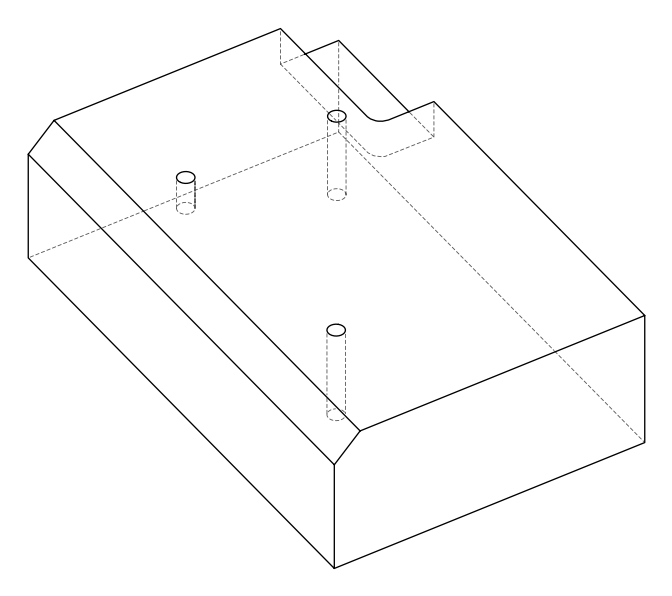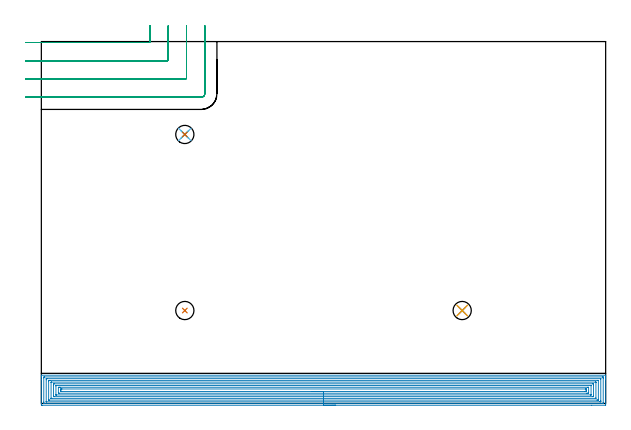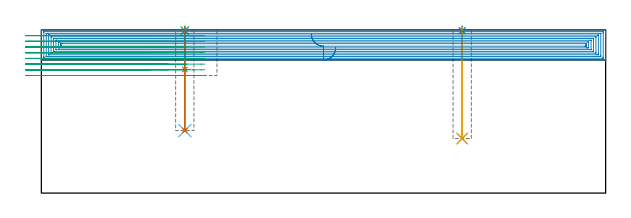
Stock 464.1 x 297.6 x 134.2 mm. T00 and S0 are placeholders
(PLAN: 9 operations, 7 tool changes, 46.7 min)
(1 INDEXABLE_INSERT_DRILL_BLIND_HOLE_FROM_SOLID | STEP1POCKET | UGT0302_001 | 0.14 min | 5747 mm3)
(2 SPOT_DRILL | STEP1POCKET_1 | NXT0321_9005460120000 | 0.03 min | 2 mm3)
(3 SPOT_DRILL_1 | STEP1POCKET_2 | NXT0321_9005460120000 | 0.03 min | 5 mm3)
(4 DRILL_BLIND_HOLE_INTO_CENTER | STEP1POCKET_1 | NXT0301_065 | 0.37 min | 6078 mm3)
(5 DRILL_TO_ENLARGE_BLIND_HOLE | STEP1POCKET_1 | UGT0301_375 | 0.37 min | 9670 mm3)
(6 DRILL_BLIND_HOLE_INTO_CENTER_1 | STEP1POCKET_2 | NXT0301_065 | 0.34 min | 5625 mm3)
(7 DRILL_TO_ENLARGE_BLIND_HOLE_1 | STEP1POCKET_2 | UGT0301_375 | 0.34 min | 8963 mm3)
(8 AREA_MILL | FG_CHAMFER_SURFACE | UGT0205_001 | 33.82 min | 141554 mm3)
(9 MILL_CORNER_NOTCH_RECTANGULAR | CORNER_NOTCH_RECTANGULAR | UGT0201_094 | Follow Part, ap 5, ae 75% | 11.26 min | 300838 mm3)
(TOOL UGT0302_001 | Indexable Insert Drill 15mm | D15 PA180 FL50 Z2)
(TOOL NXT0321_9005460120000 | NC Spot Drill, 142deg, 12mm, Carbide, Uncoated | D12 PA142 FL30 Z2)
(TOOL NXT0301_065 | Carbide Drill 9.4mm [860.1-0940-075A1-MM 2214] | D9.4 PA140 FL98 Z2)
(TOOL UGT0301_375 | Twist Drill Flat Bottom 15 mm | D15 PA180 FL120 Z2)
(TOOL UGT0205_001 | Chamfer Mill 20 x 3 x 45 deg. | D20 FL50 Z2)
(TOOL UGT0201_094 | End mill 20 mm | D20 FL38 Z4)
(OP 1 INDEXABLE_INSERT_DRILL_BLIND_HOLE_FROM_SOLID)
G17 G21 G94 G90
T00 M6
G54
G17 G0 G90 X118. Y76.4 S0 M3
G43 Z144.2 H0
G94 G81 G98 Z101.6 F250. R136.2
G80
M5
M2
(OP 2 SPOT_DRILL)
G17 G21 G94 G90
T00 M6
G54
G17 G0 G90 X346.1 Y76.4 S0 M3
G43 Z144.2 H0
G94 G81 G98 Z133.554 F250. R137.2
G80
M5
M2
(OP 3 SPOT_DRILL_1)
G17 G21 G94 G90
T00 M6
G54
G17 G0 G90 X118. Y221.2 S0 M3
G43 Z144.2 H0
G94 G81 G98 Z133.554 F250. R137.2
G80
M5
M2
(OP 4 DRILL_BLIND_HOLE_INTO_CENTER)
G17 G21 G94 G90
T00 M6
G54
G17 G0 G90 X346.1 Y76.4 S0 M3
G43 Z144.2 H1
G94 G81 G98 Z44.8 F250. R136.2
G80
M5
M2
(OP 5 DRILL_TO_ENLARGE_BLIND_HOLE)
G17 G21 G94 G90
T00 M6
G54
G17 G0 G90 X346.1 Y76.4 S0 M3
G43 Z144.2 H0
G94 G73 G98 Z44.8 F250. Q14.9 R136.2
G80
M5
M2
(OP 6 DRILL_BLIND_HOLE_INTO_CENTER_1)
G17 G21 G94 G90
T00 M6
G54
G17 G0 G90 X118. Y221.2 S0 M3
G43 Z144.2 H1
G94 G81 G98 Z51.4 F250. R136.2
G80
M5
M2
(OP 7 DRILL_TO_ENLARGE_BLIND_HOLE_1)
G17 G21 G94 G90
T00 M6
G54
G17 G0 G90 X118. Y221.2 S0 M3
G43 Z144.2 H0
G94 G73 G98 Z51.4 F250. Q13.8 R136.2
G80
M5
M2
(OP 8 AREA_MILL)
G17 G21 G94 G90
T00 M6
G54
G17 G0 G90 X242.05 Y-1.5 S1061 M3
G43 Z144.2 H0
Z119.5
G94 G1 X242.012 Z118.628 F250.
X241.898 Z117.764
X241.709 Z116.912
X241.447 Z116.08
X241.113 Z115.274
X240.71 Z114.5
X240.242 Z113.764
X239.71 Z113.072
X239.121 Z112.429
X238.478 Z111.84
X237.786 Z111.309
X237.05 Z110.84
X236.276 Z110.437
X235.47 Z110.103
X234.638 Z109.841
X233.786 Z109.652
X232.922 Z109.538
X232.05 Z109.5
X0.621
X0.168 Y-1.496 Z109.502
X0.01 Y-1.492 Z109.506
X0.004 Y-1.049 Z109.948
X0. Y-0.437 Z110.561
Y19.493 Z130.488
Y21.868 Z132.863
Y22.554 Z133.554
Y22.849 Z133.848
X0.005 Y23.196 Z134.187
X0.008 Y23.197 Z134.188
X0.174 Y23.2 Z134.2
X463.926
X464.092 Y23.197 Z134.188
X464.095 Y23.196 Z134.187
X464.1 Y22.849 Z133.848
Y22.554 Z133.554
Y21.868 Z132.863
Y20.643 Z131.64
Y20.105 Z131.099
Y19.492 Z130.488
Y-1.049 Z109.948
X464.098 Y-1.32 Z109.677
X464.09 Y-1.492 Z109.506
X463.917 Y-1.499 Z109.499
X452.631 Y-1.5 Z109.5
X232.05
Y-0.086 Z110.914
X2.408 Y-0.085 Z110.915
X2.324
X2.037 Y-0.079 Z110.921
X2.01 Y0.015 Z111.015
X2.003 Y0.232 Z111.232
X2.001 Y0.714 Z111.714
X2. Y1.116 Z112.116
X2.001 Y20.986 Z131.986
X2.003 Y21.386 Z132.386
X2.013 Y21.779 Z132.779
X2.408 Y21.785 Z132.785
X2.491
X461.692
X461.776
X462.063 Y21.779 Z132.779
X462.09 Y21.685 Z132.685
X462.097 Y21.468 Z132.468
X462.099 Y20.986 Z131.986
X462.1 Y20.584 Z131.584
X462.099 Y0.714 Z111.714
X462.097 Y0.314 Z111.314
X462.087 Y-0.079 Z110.921
X461.692 Y-0.085 Z110.915
X461.609
X232.05 Y-0.086 Z110.914
Y1.328 Z112.328
X4.195 Y1.329 Z112.329
X4.105 Y1.33 Z112.33
X4.034 Y1.333 Z112.333
X4.017 Y1.335 Z112.335
X4.01 Y1.349 Z112.349
X4.006 Y1.403 Z112.403
X4.001 Y1.595 Z112.595
X4. Y19.416 Z130.416
X4.001 Y20.105 Z131.105
X4.004 Y20.294 Z131.294
X4.009 Y20.356 Z131.356
X4.061 Y20.365 Z131.365
X4.195 Y20.367 Z131.367
X4.819 Y20.371 Z131.371
X459.905
X459.995 Y20.37 Z131.37
X460.066 Y20.367 Z131.367
X460.083 Y20.365 Z131.365
X460.09 Y20.351 Z131.351
X460.094 Y20.297 Z131.297
X460.099 Y20.105 Z131.105
X460.1 Y2.284 Z113.284
X460.099 Y1.595 Z112.595
X460.097 Y1.406 Z112.406
X460.091 Y1.344 Z112.344
X460.039 Y1.335 Z112.335
X459.905 Y1.333 Z112.333
X459.281 Y1.329 Z112.329
X232.05 Y1.328 Z112.328
Y2.743 Z113.743
X6.606
X6.133 Y2.746 Z113.746
X6.026 Y2.748 Z113.748
X6.01 Y2.749 Z113.749
X6.007 Y2.769 Z113.769
X6.003 Y2.82 Z113.82
X6.001 Y2.924 Z113.924
X6. Y18.324 Z129.324
X6.002 Y18.774 Z129.774
X6.006 Y18.882 Z129.882
X6.01 Y18.934 Z129.934
X6.016 Y18.951 Z129.951
X6.045 Y18.952 Z129.952
X6.254 Y18.955 Z129.955
X6.876 Y18.957 Z129.957
X7.145
X457.494
X457.967 Y18.954 Z129.954
X458.074 Y18.952 Z129.952
X458.09 Y18.951 Z129.951
X458.093 Y18.931 Z129.931
X458.097 Y18.88 Z129.88
X458.099 Y18.776 Z129.776
X458.1 Y3.376 Z114.376
X458.098 Y2.926 Z113.926
X458.094 Y2.818 Z113.818
X458.09 Y2.766 Z113.766
X458.084 Y2.749 Z113.749
X458.055 Y2.748 Z113.748
X457.846 Y2.745 Z113.745
X457.224 Y2.743 Z113.743
X456.955
X232.05
Y4.157 Z115.157
X8.579
X8.412 Y4.158 Z115.158
X8.077 Y4.163 Z115.163
X8.008 Y4.166 Z115.166
X8.005 Y4.173 Z115.173
X8.002 Y4.196 Z115.196
X8.001 Y4.239 Z115.239
Y17.232 Z128.232
X8.006 Y17.461 Z128.461
X8.01 Y17.535 Z128.535
X8.328 Y17.541 Z128.541
X8.495 Y17.543 Z128.543
X455.521
X455.688 Y17.542 Z128.542
X456.022 Y17.537 Z128.537
X456.092 Y17.534 Z128.534
X456.095 Y17.527 Z128.527
X456.098 Y17.504 Z128.504
X456.099 Y17.461 Z128.461
Y4.468 Z115.468
X456.094 Y4.239 Z115.239
X456.09 Y4.165 Z115.165
X455.772 Y4.159 Z115.159
X455.605 Y4.157 Z115.157
X232.05
Y5.571 Z116.571
X10.886 Y5.572 Z116.572
X10.45 Y5.574 Z116.574
X10.023 Y5.578 Z116.578
X10.01 Y6.002 Z117.002
X10.001 Y6.445 Z117.445
Y15.259 Z126.259
X10.009 Y15.698 Z126.698
X10.02 Y16.122 Z127.122
X10.45 Y16.126 Z127.126
X10.907 Y16.128 Z127.128
X453.214
X453.65 Y16.126 Z127.126
X454.077 Y16.122 Z127.122
X454.09 Y15.698 Z126.698
X454.099 Y15.255 Z126.255
Y6.441 Z117.441
X454.091 Y6.002 Z117.002
X454.08 Y5.578 Z116.578
X453.65 Y5.574 Z116.574
X453.193 Y5.572 Z116.572
X232.05 Y5.571 Z116.571
Y6.985 Z117.985
X12.237 Y6.986 Z117.986
X12.133 Y6.987 Z117.987
X12.047 Y6.99 Z117.99
X12.011 Y6.992 Z117.992
X12.006 Y7.012 Z118.012
X12.003 Y7.036 Z118.036
X12.001 Y7.117 Z118.117
Y14.402 Z125.402
X12.003 Y14.558 Z125.558
X12.009 Y14.682 Z125.682
X12.012 Y14.71 Z125.71
X12.017 Y14.711 Z125.711
X12.039 Y14.713 Z125.713
X12.237 Y14.714 Z125.714
X12.34 Y14.715 Z125.715
X451.863 Y14.714 Z125.714
X451.968 Y14.713 Z125.713
X452.053 Y14.71 Z125.71
X452.089 Y14.708 Z125.708
X452.094 Y14.688 Z125.688
X452.097 Y14.664 Z125.664
X452.099 Y14.583 Z125.583
Y7.298 Z118.298
X452.097 Y7.142 Z118.142
X452.092 Y7.018 Z118.018
X452.088 Y6.991 Z117.991
X452.083 Y6.989 Z117.989
X452.061 Y6.987 Z117.987
X451.863 Y6.986 Z117.986
X451.76 Y6.985 Z117.985
X232.05
Y8.4 Z119.4
X14.918
X14.271 Y8.403 Z119.403
X14.024 Y8.407 Z119.407
X14.002 Y8.646 Z119.646
X14. Y8.67 Z119.67
X14.001 Y13.076 Z124.076
X14.024 Y13.293 Z124.293
X14.669 Y13.299 Z124.299
X14.918 Y13.3 Z124.3
X15.561
X449.182
X449.829 Y13.297 Z124.297
X450.076 Y13.293 Z124.293
X450.098 Y13.054 Z124.054
X450.1 Y13.03 Z124.03
X450.099 Y8.624 Z119.624
X450.076 Y8.407 Z119.407
X449.432 Y8.401 Z119.401
X449.182 Y8.4 Z119.4
X448.539
X232.05
Y9.814 Z120.814
X16.705
X16.413 Y9.816 Z120.816
X16.043 Y9.821 Z120.821
X16.01 Y9.825 Z120.825
X16.006 Y9.877 Z120.877
X16.002 Y9.992 Z120.992
X16. Y10.223 Z121.223
Y10.409 Z121.409
Y11.104 Z122.104
X16.001 Y11.291 Z122.291
X16.005 Y11.638 Z122.638
X16.01 Y11.811 Z122.811
X16.023 Y11.88 Z122.88
X16.105 Y11.882 Z122.882
X16.705 Y11.885 Z122.885
X16.995 Y11.886 Z122.886
X447.395
X447.687 Y11.884 Z122.884
X448.057 Y11.879 Z122.879
X448.09 Y11.875 Z122.875
X448.094 Y11.823 Z122.823
X448.098 Y11.708 Z122.708
X448.1 Y11.477 Z122.477
Y11.291 Z122.291
Y10.596 Z121.596
X448.099 Y10.409 Z121.409
X448.095 Y10.062 Z121.062
X448.09 Y9.889 Z120.889
X448.077 Y9.82 Z120.82
X447.995 Y9.818 Z120.818
X447.395 Y9.815 Z120.815
X447.105 Y9.814 Z120.814
X232.05
X231.178 Z120.852
X230.314 Z120.966
X229.462 Z121.154
X228.63 Z121.417
X227.824 Z121.751
X227.05 Z122.154
X226.314 Z122.622
X225.622 Z123.153
X224.979 Z123.743
X224.39 Z124.386
X223.858 Z125.078
X223.39 Z125.814
X222.987 Z126.588
X222.653 Z127.394
X222.391 Z128.226
X222.202 Z129.077
X222.088 Z129.942
X222.05 Z130.814
G0 Z144.2
M5
M2
(OP 9 MILL_CORNER_NOTCH_RECTANGULAR)
G17 G21 G94 G90
T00 M6
G54
G17 G0 G90 X-13. Y296.8 S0 M3
G43 Z144.2 H0
Z129.512
G94 G1 X-10. F250.
X88.406 F500.
G3 X89.4 Y297.794 R1.
G1 Y307.6
Y310.6 F250.
G0 Z144.2
X-13. Y281.8
Z129.512
G1 X-10.
X103.406 F500.
G3 X104.4 Y282.794 R1.
G1 Y307.6
Y310.6 F250.
G0 Z144.2
X-13. Y266.8
Z129.512
G1 X-10.
X118.405 F500.
G3 X119.4 Y267.795 R1.
G1 Y307.6
Y310.6 F250.
G0 Z144.2
X-13. Y251.8
Z129.512
G1 X-10.
X131.4 F500.
G3 X134.4 Y254.8 R3.
G1 Y307.6
Y310.6 F250.
G0 Z144.2
X-13. Y296.8
Z124.825
G1 X-10.
X88.406 F500.
G3 X89.4 Y297.794 R1.
G1 Y307.6
Y310.6 F250.
G0 Z144.2
X-13. Y281.8
Z124.825
G1 X-10.
X103.406 F500.
G3 X104.4 Y282.794 R1.
G1 Y307.6
Y310.6 F250.
G0 Z144.2
X-13. Y266.8
Z124.825
G1 X-10.
X118.405 F500.
G3 X119.4 Y267.795 R1.
G1 Y307.6
Y310.6 F250.
G0 Z144.2
X-13. Y251.8
Z124.825
G1 X-10.
X131.4 F500.
G3 X134.4 Y254.8 R3.
G1 Y307.6
Y310.6 F250.
G0 Z144.2
X-13. Y296.8
Z120.137
G1 X-10.
X88.406 F500.
G3 X89.4 Y297.794 R1.
G1 Y307.6
Y310.6 F250.
G0 Z144.2
X-13. Y281.8
Z120.137
G1 X-10.
X103.405 F500.
G3 X104.4 Y282.794 R1.
G1 Y307.6
Y310.6 F250.
G0 Z144.2
X-13. Y266.8
Z120.137
G1 X-10.
X118.405 F500.
G3 X119.4 Y267.795 R1.
G1 Y307.6
Y310.6 F250.
G0 Z144.2
X-13. Y251.8
Z120.137
G1 X-10.
X131.4 F500.
G3 X134.4 Y254.8 R3.
G1 Y307.6
Y310.6 F250.
G0 Z144.2
X-13. Y296.8
Z115.45
G1 X-10.
X88.406 F500.
G3 X89.4 Y297.794 R1.
G1 Y307.6
Y310.6 F250.
G0 Z144.2
X-13. Y281.8
Z115.45
G1 X-10.
X103.406 F500.
G3 X104.4 Y282.795 R1.
G1 Y307.6
Y310.6 F250.
G0 Z144.2
X-13. Y266.8
Z115.45
G1 X-10.
X118.405 F500.
G3 X119.4 Y267.795 R1.
G1 Y307.6
Y310.6 F250.
G0 Z144.2
X-13. Y251.8
Z115.45
G1 X-10.
X131.4 F500.
G3 X134.4 Y254.8 R3.
G1 Y307.6
Y310.6 F250.
G0 Z144.2
X-13. Y296.8
Z110.762
G1 X-10.
X88.406 F500.
G3 X89.4 Y297.794 R1.
G1 Y307.6
Y310.6 F250.
G0 Z144.2
X-13. Y281.8
Z110.762
G1 X-10.
X103.406 F500.
G3 X104.4 Y282.794 R1.
G1 Y307.6
Y310.6 F250.
G0 Z144.2
X-13. Y266.8
Z110.762
G1 X-10.
X118.405 F500.
G3 X119.4 Y267.795 R1.
G1 Y307.6
Y310.6 F250.
G0 Z144.2
X-13. Y251.8
Z110.762
G1 X-10.
X131.4 F500.
G3 X134.4 Y254.8 R3.
G1 Y307.6
Y310.6 F250.
G0 Z144.2
X-13. Y296.8
Z106.075
G1 X-10.
X88.406 F500.
G3 X89.4 Y297.794 R1.
G1 Y307.6
Y310.6 F250.
G0 Z144.2
X-13. Y281.8
Z106.075
G1 X-10.
X103.405 F500.
G3 X104.4 Y282.794 R1.
G1 Y307.6
Y310.6 F250.
G0 Z144.2
X-13. Y266.8
Z106.075
G1 X-10.
X118.405 F500.
G3 X119.4 Y267.795 R1.
G1 Y307.6
Y310.6 F250.
G0 Z144.2
X-13. Y251.8
Z106.075
G1 X-10.
X131.4 F500.
G3 X134.4 Y254.8 R3.
G1 Y307.6
Y310.6 F250.
G0 Z144.2
X-13. Y296.8
Z101.387
G1 X-10.
X88.406 F500.
G3 X89.4 Y297.794 R1.
G1 Y307.6
Y310.6 F250.
G0 Z144.2
X-13. Y281.8
Z101.387
G1 X-10.
X103.405 F500.
G3 X104.4 Y282.794 R1.
G1 Y307.6
Y310.6 F250.
G0 Z144.2
X-13. Y266.8
Z101.387
G1 X-10.
X118.405 F500.
G3 X119.4 Y267.795 R1.
G1 Y307.6
Y310.6 F250.
G0 Z144.2
X-13. Y251.8
Z101.387
G1 X-10.
X131.4 F500.
G3 X134.4 Y254.8 R3.
G1 Y307.6
Y310.6 F250.
G0 Z144.2
X-13. Y296.8
Z96.7
G1 X-10.
X88.406 F500.
G3 X89.4 Y297.794 R1.
G1 Y307.6
Y310.6 F250.
G0 Z144.2
X-13. Y281.8
Z96.7
G1 X-10.
X103.405 F500.
G3 X104.4 Y282.794 R1.
G1 Y307.6
Y310.6 F250.
G0 Z144.2
X-13. Y266.8
Z96.7
G1 X-10.
X118.405 F500.
G3 X119.4 Y267.795 R1.
G1 Y307.6
Y310.6 F250.
G0 Z144.2
X-13. Y251.8
Z96.7
G1 X-10.
X131.4 F500.
G3 X134.4 Y254.8 R3.
G1 Y307.6
Y310.6 F250.
G0 Z144.2
M5
M2
